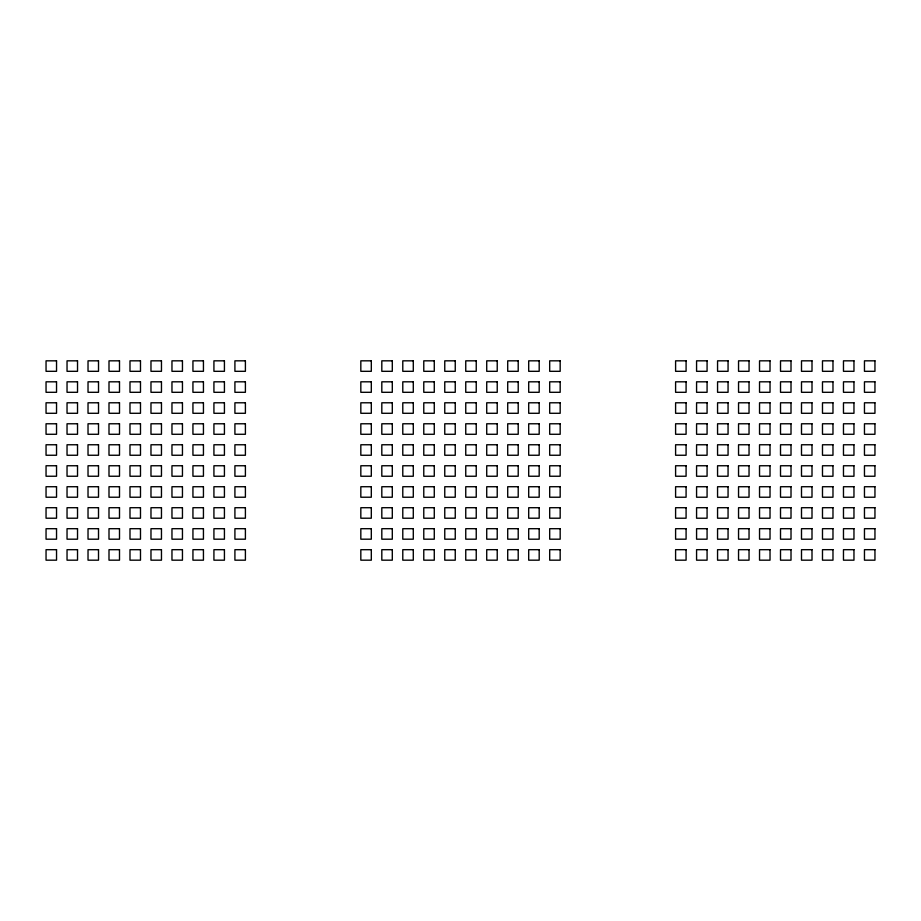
<?xml version="1.0" encoding="UTF-8"?>
<svg xmlns="http://www.w3.org/2000/svg" width="921" height="921" viewBox="0 0 921 921"><rect width="100%" height="100%" fill="white"/><g stroke="black" fill="none" stroke-linecap="round" stroke-linejoin="round"><path stroke-width="1.38" d="M56.538 360.825L46.05 360.825L46.05 371.313L56.538 371.313L56.538 360.825M77.525 360.825L67.037 360.825L67.037 371.313L77.525 371.313L77.525 360.825M98.512 360.825L88.025 360.825L88.025 371.313L98.512 371.313L98.512 360.825M119.5 360.825L109 360.825L109 371.313L119.5 371.313L119.5 360.825M140.487 360.825L129.988 360.825L129.988 371.313L140.487 371.313L140.487 360.825M161.463 360.825L150.975 360.825L150.975 371.313L161.463 371.313L161.463 360.825M182.45 360.825L171.962 360.825L171.962 371.313L182.45 371.313L182.45 360.825M203.437 360.825L192.938 360.825L192.938 371.313L203.437 371.313L203.437 360.825M224.425 360.825L213.925 360.825L213.925 371.313L224.425 371.313L224.425 360.825M245.4 360.825L234.913 360.825L234.913 371.313L245.4 371.313L245.4 360.825M371.313 360.825L360.825 360.825L360.825 371.313L371.313 371.313L371.313 360.825M392.3 360.825L381.812 360.825L381.812 371.313L392.3 371.313L392.3 360.825M413.287 360.825L402.788 360.825L402.788 371.313L413.287 371.313L413.287 360.825M434.275 360.825L423.775 360.825L423.775 371.313L434.275 371.313L434.275 360.825M455.25 360.825L444.762 360.825L444.762 371.313L455.25 371.313L455.25 360.825M476.238 360.825L465.75 360.825L465.75 371.313L476.238 371.313L476.238 360.825M497.225 360.825L486.725 360.825L486.725 371.313L497.225 371.313L497.225 360.825M518.212 360.825L507.713 360.825L507.713 371.313L518.212 371.313L518.212 360.825M539.188 360.825L528.7 360.825L528.7 371.313L539.188 371.313L539.188 360.825M560.175 360.825L549.687 360.825L549.687 371.313L560.175 371.313L560.175 360.825M686.087 360.825L675.6 360.825L675.6 371.313L686.087 371.313L686.087 360.825M707.075 360.825L696.575 360.825L696.575 371.313L707.075 371.313L707.075 360.825M728.062 360.825L717.563 360.825L717.563 371.313L728.062 371.313L728.062 360.825M749.038 360.825L738.55 360.825L738.55 371.313L749.038 371.313L749.038 360.825M770.025 360.825L759.537 360.825L759.537 371.313L770.025 371.313L770.025 360.825M791.012 360.825L780.513 360.825L780.513 371.313L791.012 371.313L791.012 360.825M812 360.825L801.5 360.825L801.5 371.313L812 371.313L812 360.825M832.975 360.825L822.488 360.825L822.488 371.313L832.975 371.313L832.975 360.825M853.963 360.825L843.475 360.825L843.475 371.313L853.963 371.313L853.963 360.825M874.95 360.825L864.462 360.825L864.462 371.313L874.95 371.313L874.95 360.825M56.538 381.812L46.05 381.812L46.05 392.3L56.538 392.3L56.538 381.812M77.525 381.812L67.037 381.812L67.037 392.3L77.525 392.3L77.525 381.812M98.512 381.812L88.025 381.812L88.025 392.3L98.512 392.3L98.512 381.812M119.5 381.812L109 381.812L109 392.3L119.5 392.3L119.5 381.812M140.487 381.812L129.988 381.812L129.988 392.3L140.487 392.3L140.487 381.812M161.463 381.812L150.975 381.812L150.975 392.3L161.463 392.3L161.463 381.812M182.45 381.812L171.962 381.812L171.962 392.3L182.45 392.3L182.45 381.812M203.437 381.812L192.938 381.812L192.938 392.3L203.437 392.3L203.437 381.812M224.425 381.812L213.925 381.812L213.925 392.3L224.425 392.3L224.425 381.812M245.4 381.812L234.913 381.812L234.913 392.3L245.4 392.3L245.4 381.812M371.313 381.812L360.825 381.812L360.825 392.3L371.313 392.3L371.313 381.812M392.3 381.812L381.812 381.812L381.812 392.3L392.3 392.3L392.3 381.812M413.287 381.812L402.788 381.812L402.788 392.3L413.287 392.3L413.287 381.812M434.275 381.812L423.775 381.812L423.775 392.3L434.275 392.3L434.275 381.812M455.25 381.812L444.762 381.812L444.762 392.3L455.25 392.3L455.25 381.812M476.238 381.812L465.75 381.812L465.75 392.3L476.238 392.3L476.238 381.812M497.225 381.812L486.725 381.812L486.725 392.3L497.225 392.3L497.225 381.812M518.212 381.812L507.713 381.812L507.713 392.3L518.212 392.3L518.212 381.812M539.188 381.812L528.7 381.812L528.7 392.3L539.188 392.3L539.188 381.812M560.175 381.812L549.687 381.812L549.687 392.3L560.175 392.3L560.175 381.812M686.087 381.812L675.6 381.812L675.6 392.3L686.087 392.3L686.087 381.812M707.075 381.812L696.575 381.812L696.575 392.3L707.075 392.3L707.075 381.812M728.062 381.812L717.563 381.812L717.563 392.3L728.062 392.3L728.062 381.812M749.038 381.812L738.55 381.812L738.55 392.3L749.038 392.3L749.038 381.812M770.025 381.812L759.537 381.812L759.537 392.3L770.025 392.3L770.025 381.812M791.012 381.812L780.513 381.812L780.513 392.3L791.012 392.3L791.012 381.812M812 381.812L801.5 381.812L801.5 392.3L812 392.3L812 381.812M832.975 381.812L822.488 381.812L822.488 392.3L832.975 392.3L832.975 381.812M853.963 381.812L843.475 381.812L843.475 392.3L853.963 392.3L853.963 381.812M874.95 381.812L864.462 381.812L864.462 392.3L874.95 392.3L874.95 381.812M56.538 402.788L46.05 402.788L46.05 413.287L56.538 413.287L56.538 402.788M77.525 402.788L67.037 402.788L67.037 413.287L77.525 413.287L77.525 402.788M98.512 402.788L88.025 402.788L88.025 413.287L98.512 413.287L98.512 402.788M119.5 402.788L109 402.788L109 413.287L119.5 413.287L119.5 402.788M140.487 402.788L129.988 402.788L129.988 413.287L140.487 413.287L140.487 402.788M161.463 402.788L150.975 402.788L150.975 413.287L161.463 413.287L161.463 402.788M182.45 402.788L171.962 402.788L171.962 413.287L182.45 413.287L182.45 402.788M203.437 402.788L192.938 402.788L192.938 413.287L203.437 413.287L203.437 402.788M224.425 402.788L213.925 402.788L213.925 413.287L224.425 413.287L224.425 402.788M245.4 402.788L234.913 402.788L234.913 413.287L245.4 413.287L245.4 402.788M371.313 402.788L360.825 402.788L360.825 413.287L371.313 413.287L371.313 402.788M392.3 402.788L381.812 402.788L381.812 413.287L392.3 413.287L392.3 402.788M413.287 402.788L402.788 402.788L402.788 413.287L413.287 413.287L413.287 402.788M434.275 402.788L423.775 402.788L423.775 413.287L434.275 413.287L434.275 402.788M455.25 402.788L444.762 402.788L444.762 413.287L455.25 413.287L455.25 402.788M476.238 402.788L465.75 402.788L465.75 413.287L476.238 413.287L476.238 402.788M497.225 402.788L486.725 402.788L486.725 413.287L497.225 413.287L497.225 402.788M518.212 402.788L507.713 402.788L507.713 413.287L518.212 413.287L518.212 402.788M539.188 402.788L528.7 402.788L528.7 413.287L539.188 413.287L539.188 402.788M560.175 402.788L549.687 402.788L549.687 413.287L560.175 413.287L560.175 402.788M686.087 402.788L675.6 402.788L675.6 413.287L686.087 413.287L686.087 402.788M707.075 402.788L696.575 402.788L696.575 413.287L707.075 413.287L707.075 402.788M728.062 402.788L717.563 402.788L717.563 413.287L728.062 413.287L728.062 402.788M749.038 402.788L738.55 402.788L738.55 413.287L749.038 413.287L749.038 402.788M770.025 402.788L759.537 402.788L759.537 413.287L770.025 413.287L770.025 402.788M791.012 402.788L780.513 402.788L780.513 413.287L791.012 413.287L791.012 402.788M812 402.788L801.5 402.788L801.5 413.287L812 413.287L812 402.788M832.975 402.788L822.488 402.788L822.488 413.287L832.975 413.287L832.975 402.788M853.963 402.788L843.475 402.788L843.475 413.287L853.963 413.287L853.963 402.788M874.95 402.788L864.462 402.788L864.462 413.287L874.95 413.287L874.95 402.788M56.538 423.775L46.05 423.775L46.05 434.275L56.538 434.275L56.538 423.775M77.525 423.775L67.037 423.775L67.037 434.275L77.525 434.275L77.525 423.775M98.512 423.775L88.025 423.775L88.025 434.275L98.512 434.275L98.512 423.775M119.5 423.775L109 423.775L109 434.275L119.5 434.275L119.5 423.775M140.487 423.775L129.988 423.775L129.988 434.275L140.487 434.275L140.487 423.775M161.463 423.775L150.975 423.775L150.975 434.275L161.463 434.275L161.463 423.775M182.45 423.775L171.962 423.775L171.962 434.275L182.45 434.275L182.45 423.775M203.437 423.775L192.938 423.775L192.938 434.275L203.437 434.275L203.437 423.775M224.425 423.775L213.925 423.775L213.925 434.275L224.425 434.275L224.425 423.775M245.4 423.775L234.913 423.775L234.913 434.275L245.4 434.275L245.4 423.775M371.313 423.775L360.825 423.775L360.825 434.275L371.313 434.275L371.313 423.775M392.3 423.775L381.812 423.775L381.812 434.275L392.3 434.275L392.3 423.775M413.287 423.775L402.788 423.775L402.788 434.275L413.287 434.275L413.287 423.775M434.275 423.775L423.775 423.775L423.775 434.275L434.275 434.275L434.275 423.775M455.25 423.775L444.762 423.775L444.762 434.275L455.25 434.275L455.25 423.775M476.238 423.775L465.75 423.775L465.75 434.275L476.238 434.275L476.238 423.775M497.225 423.775L486.725 423.775L486.725 434.275L497.225 434.275L497.225 423.775M518.212 423.775L507.713 423.775L507.713 434.275L518.212 434.275L518.212 423.775M539.188 423.775L528.7 423.775L528.7 434.275L539.188 434.275L539.188 423.775M560.175 423.775L549.687 423.775L549.687 434.275L560.175 434.275L560.175 423.775M686.087 423.775L675.6 423.775L675.6 434.275L686.087 434.275L686.087 423.775M707.075 423.775L696.575 423.775L696.575 434.275L707.075 434.275L707.075 423.775M728.062 423.775L717.563 423.775L717.563 434.275L728.062 434.275L728.062 423.775M749.038 423.775L738.55 423.775L738.55 434.275L749.038 434.275L749.038 423.775M770.025 423.775L759.537 423.775L759.537 434.275L770.025 434.275L770.025 423.775M791.012 423.775L780.513 423.775L780.513 434.275L791.012 434.275L791.012 423.775M812 423.775L801.5 423.775L801.5 434.275L812 434.275L812 423.775M832.975 423.775L822.488 423.775L822.488 434.275L832.975 434.275L832.975 423.775M853.963 423.775L843.475 423.775L843.475 434.275L853.963 434.275L853.963 423.775M874.95 423.775L864.462 423.775L864.462 434.275L874.95 434.275L874.95 423.775M56.538 444.762L46.05 444.762L46.05 455.25L56.538 455.25L56.538 444.762M77.525 444.762L67.037 444.762L67.037 455.25L77.525 455.25L77.525 444.762M98.512 444.762L88.025 444.762L88.025 455.25L98.512 455.25L98.512 444.762M119.5 444.762L109 444.762L109 455.25L119.5 455.25L119.5 444.762M140.487 444.762L129.988 444.762L129.988 455.25L140.487 455.25L140.487 444.762M161.463 444.762L150.975 444.762L150.975 455.25L161.463 455.25L161.463 444.762M182.45 444.762L171.962 444.762L171.962 455.25L182.45 455.25L182.45 444.762M203.437 444.762L192.938 444.762L192.938 455.25L203.437 455.25L203.437 444.762M224.425 444.762L213.925 444.762L213.925 455.25L224.425 455.25L224.425 444.762M245.4 444.762L234.913 444.762L234.913 455.25L245.4 455.25L245.4 444.762M371.313 444.762L360.825 444.762L360.825 455.25L371.313 455.25L371.313 444.762M392.3 444.762L381.812 444.762L381.812 455.25L392.3 455.25L392.3 444.762M413.287 444.762L402.788 444.762L402.788 455.25L413.287 455.25L413.287 444.762M434.275 444.762L423.775 444.762L423.775 455.25L434.275 455.25L434.275 444.762M455.25 444.762L444.762 444.762L444.762 455.25L455.25 455.25L455.25 444.762M476.238 444.762L465.75 444.762L465.75 455.25L476.238 455.25L476.238 444.762M497.225 444.762L486.725 444.762L486.725 455.25L497.225 455.25L497.225 444.762M518.212 444.762L507.713 444.762L507.713 455.25L518.212 455.25L518.212 444.762M539.188 444.762L528.7 444.762L528.7 455.25L539.188 455.25L539.188 444.762M560.175 444.762L549.687 444.762L549.687 455.25L560.175 455.25L560.175 444.762M686.087 444.762L675.6 444.762L675.6 455.25L686.087 455.25L686.087 444.762M707.075 444.762L696.575 444.762L696.575 455.25L707.075 455.25L707.075 444.762M728.062 444.762L717.563 444.762L717.563 455.25L728.062 455.25L728.062 444.762M749.038 444.762L738.55 444.762L738.55 455.25L749.038 455.25L749.038 444.762M770.025 444.762L759.537 444.762L759.537 455.25L770.025 455.25L770.025 444.762M791.012 444.762L780.513 444.762L780.513 455.25L791.012 455.25L791.012 444.762M812 444.762L801.5 444.762L801.5 455.25L812 455.25L812 444.762M832.975 444.762L822.488 444.762L822.488 455.25L832.975 455.25L832.975 444.762M853.963 444.762L843.475 444.762L843.475 455.25L853.963 455.25L853.963 444.762M874.95 444.762L864.462 444.762L864.462 455.25L874.95 455.25L874.95 444.762M56.538 465.75L46.05 465.75L46.05 476.238L56.538 476.238L56.538 465.75M77.525 465.75L67.037 465.75L67.037 476.238L77.525 476.238L77.525 465.75M98.512 465.75L88.025 465.75L88.025 476.238L98.512 476.238L98.512 465.75M119.5 465.75L109 465.75L109 476.238L119.5 476.238L119.5 465.75M140.487 465.75L129.988 465.75L129.988 476.238L140.487 476.238L140.487 465.75M161.463 465.75L150.975 465.75L150.975 476.238L161.463 476.238L161.463 465.75M182.45 465.75L171.962 465.75L171.962 476.238L182.45 476.238L182.45 465.75M203.437 465.75L192.938 465.75L192.938 476.238L203.437 476.238L203.437 465.75M224.425 465.75L213.925 465.75L213.925 476.238L224.425 476.238L224.425 465.75M245.4 465.75L234.913 465.75L234.913 476.238L245.4 476.238L245.4 465.75M371.313 465.75L360.825 465.75L360.825 476.238L371.313 476.238L371.313 465.75M392.3 465.75L381.812 465.75L381.812 476.238L392.3 476.238L392.3 465.75M413.287 465.75L402.788 465.75L402.788 476.238L413.287 476.238L413.287 465.75M434.275 465.75L423.775 465.75L423.775 476.238L434.275 476.238L434.275 465.75M455.25 465.75L444.762 465.75L444.762 476.238L455.25 476.238L455.25 465.75M476.238 465.75L465.75 465.75L465.75 476.238L476.238 476.238L476.238 465.75M497.225 465.75L486.725 465.75L486.725 476.238L497.225 476.238L497.225 465.75M518.212 465.75L507.713 465.75L507.713 476.238L518.212 476.238L518.212 465.75M539.188 465.75L528.7 465.75L528.7 476.238L539.188 476.238L539.188 465.75M560.175 465.75L549.687 465.75L549.687 476.238L560.175 476.238L560.175 465.75M686.087 465.75L675.6 465.75L675.6 476.238L686.087 476.238L686.087 465.75M707.075 465.75L696.575 465.75L696.575 476.238L707.075 476.238L707.075 465.75M728.062 465.75L717.563 465.75L717.563 476.238L728.062 476.238L728.062 465.75M749.038 465.75L738.55 465.75L738.55 476.238L749.038 476.238L749.038 465.75M770.025 465.75L759.537 465.75L759.537 476.238L770.025 476.238L770.025 465.75M791.012 465.75L780.513 465.75L780.513 476.238L791.012 476.238L791.012 465.75M812 465.75L801.5 465.75L801.5 476.238L812 476.238L812 465.75M832.975 465.75L822.488 465.75L822.488 476.238L832.975 476.238L832.975 465.75M853.963 465.75L843.475 465.75L843.475 476.238L853.963 476.238L853.963 465.75M874.95 465.75L864.462 465.75L864.462 476.238L874.95 476.238L874.95 465.75M56.538 486.725L46.05 486.725L46.05 497.225L56.538 497.225L56.538 486.725M77.525 486.725L67.037 486.725L67.037 497.225L77.525 497.225L77.525 486.725M98.512 486.725L88.025 486.725L88.025 497.225L98.512 497.225L98.512 486.725M119.5 486.725L109 486.725L109 497.225L119.5 497.225L119.5 486.725M140.487 486.725L129.988 486.725L129.988 497.225L140.487 497.225L140.487 486.725M161.463 486.725L150.975 486.725L150.975 497.225L161.463 497.225L161.463 486.725M182.45 486.725L171.962 486.725L171.962 497.225L182.45 497.225L182.45 486.725M203.437 486.725L192.938 486.725L192.938 497.225L203.437 497.225L203.437 486.725M224.425 486.725L213.925 486.725L213.925 497.225L224.425 497.225L224.425 486.725M245.4 486.725L234.913 486.725L234.913 497.225L245.4 497.225L245.4 486.725M371.313 486.725L360.825 486.725L360.825 497.225L371.313 497.225L371.313 486.725M392.3 486.725L381.812 486.725L381.812 497.225L392.3 497.225L392.3 486.725M413.287 486.725L402.788 486.725L402.788 497.225L413.287 497.225L413.287 486.725M434.275 486.725L423.775 486.725L423.775 497.225L434.275 497.225L434.275 486.725M455.25 486.725L444.762 486.725L444.762 497.225L455.25 497.225L455.25 486.725M476.238 486.725L465.75 486.725L465.75 497.225L476.238 497.225L476.238 486.725M497.225 486.725L486.725 486.725L486.725 497.225L497.225 497.225L497.225 486.725M518.212 486.725L507.713 486.725L507.713 497.225L518.212 497.225L518.212 486.725M539.188 486.725L528.7 486.725L528.7 497.225L539.188 497.225L539.188 486.725M560.175 486.725L549.687 486.725L549.687 497.225L560.175 497.225L560.175 486.725M686.087 486.725L675.6 486.725L675.6 497.225L686.087 497.225L686.087 486.725M707.075 486.725L696.575 486.725L696.575 497.225L707.075 497.225L707.075 486.725M728.062 486.725L717.563 486.725L717.563 497.225L728.062 497.225L728.062 486.725M749.038 486.725L738.55 486.725L738.55 497.225L749.038 497.225L749.038 486.725M770.025 486.725L759.537 486.725L759.537 497.225L770.025 497.225L770.025 486.725M791.012 486.725L780.513 486.725L780.513 497.225L791.012 497.225L791.012 486.725M812 486.725L801.5 486.725L801.5 497.225L812 497.225L812 486.725M832.975 486.725L822.488 486.725L822.488 497.225L832.975 497.225L832.975 486.725M853.963 486.725L843.475 486.725L843.475 497.225L853.963 497.225L853.963 486.725M874.95 486.725L864.462 486.725L864.462 497.225L874.95 497.225L874.95 486.725M56.538 507.713L46.05 507.713L46.05 518.212L56.538 518.212L56.538 507.713M77.525 507.713L67.037 507.713L67.037 518.212L77.525 518.212L77.525 507.713M98.512 507.713L88.025 507.713L88.025 518.212L98.512 518.212L98.512 507.713M119.5 507.713L109 507.713L109 518.212L119.5 518.212L119.5 507.713M140.487 507.713L129.988 507.713L129.988 518.212L140.487 518.212L140.487 507.713M161.463 507.713L150.975 507.713L150.975 518.212L161.463 518.212L161.463 507.713M182.45 507.713L171.962 507.713L171.962 518.212L182.45 518.212L182.45 507.713M203.437 507.713L192.938 507.713L192.938 518.212L203.437 518.212L203.437 507.713M224.425 507.713L213.925 507.713L213.925 518.212L224.425 518.212L224.425 507.713M245.4 507.713L234.913 507.713L234.913 518.212L245.4 518.212L245.4 507.713M371.313 507.713L360.825 507.713L360.825 518.212L371.313 518.212L371.313 507.713M392.3 507.713L381.812 507.713L381.812 518.212L392.3 518.212L392.3 507.713M413.287 507.713L402.788 507.713L402.788 518.212L413.287 518.212L413.287 507.713M434.275 507.713L423.775 507.713L423.775 518.212L434.275 518.212L434.275 507.713M455.25 507.713L444.762 507.713L444.762 518.212L455.25 518.212L455.25 507.713M476.238 507.713L465.75 507.713L465.75 518.212L476.238 518.212L476.238 507.713M497.225 507.713L486.725 507.713L486.725 518.212L497.225 518.212L497.225 507.713M518.212 507.713L507.713 507.713L507.713 518.212L518.212 518.212L518.212 507.713M539.188 507.713L528.7 507.713L528.7 518.212L539.188 518.212L539.188 507.713M560.175 507.713L549.687 507.713L549.687 518.212L560.175 518.212L560.175 507.713M686.087 507.713L675.6 507.713L675.6 518.212L686.087 518.212L686.087 507.713M707.075 507.713L696.575 507.713L696.575 518.212L707.075 518.212L707.075 507.713M728.062 507.713L717.563 507.713L717.563 518.212L728.062 518.212L728.062 507.713M749.038 507.713L738.55 507.713L738.55 518.212L749.038 518.212L749.038 507.713M770.025 507.713L759.537 507.713L759.537 518.212L770.025 518.212L770.025 507.713M791.012 507.713L780.513 507.713L780.513 518.212L791.012 518.212L791.012 507.713M812 507.713L801.5 507.713L801.5 518.212L812 518.212L812 507.713M832.975 507.713L822.488 507.713L822.488 518.212L832.975 518.212L832.975 507.713M853.963 507.713L843.475 507.713L843.475 518.212L853.963 518.212L853.963 507.713M874.95 507.713L864.462 507.713L864.462 518.212L874.95 518.212L874.95 507.713M56.538 528.7L46.05 528.7L46.05 539.188L56.538 539.188L56.538 528.7M77.525 528.7L67.037 528.7L67.037 539.188L77.525 539.188L77.525 528.7M98.512 528.7L88.025 528.7L88.025 539.188L98.512 539.188L98.512 528.7M119.5 528.7L109 528.7L109 539.188L119.5 539.188L119.5 528.7M140.487 528.7L129.988 528.7L129.988 539.188L140.487 539.188L140.487 528.7M161.463 528.7L150.975 528.7L150.975 539.188L161.463 539.188L161.463 528.7M182.45 528.7L171.962 528.7L171.962 539.188L182.45 539.188L182.45 528.7M203.437 528.7L192.938 528.7L192.938 539.188L203.437 539.188L203.437 528.7M224.425 528.7L213.925 528.7L213.925 539.188L224.425 539.188L224.425 528.7M245.4 528.7L234.913 528.7L234.913 539.188L245.4 539.188L245.4 528.7M371.313 528.7L360.825 528.7L360.825 539.188L371.313 539.188L371.313 528.7M392.3 528.7L381.812 528.7L381.812 539.188L392.3 539.188L392.3 528.7M413.287 528.7L402.788 528.7L402.788 539.188L413.287 539.188L413.287 528.7M434.275 528.7L423.775 528.7L423.775 539.188L434.275 539.188L434.275 528.7M455.25 528.7L444.762 528.7L444.762 539.188L455.25 539.188L455.25 528.7M476.238 528.7L465.75 528.7L465.75 539.188L476.238 539.188L476.238 528.7M497.225 528.7L486.725 528.7L486.725 539.188L497.225 539.188L497.225 528.7M518.212 528.7L507.713 528.7L507.713 539.188L518.212 539.188L518.212 528.7M539.188 528.7L528.7 528.7L528.7 539.188L539.188 539.188L539.188 528.7M560.175 528.7L549.687 528.7L549.687 539.188L560.175 539.188L560.175 528.7M686.087 528.7L675.6 528.7L675.6 539.188L686.087 539.188L686.087 528.7M707.075 528.7L696.575 528.7L696.575 539.188L707.075 539.188L707.075 528.7M728.062 528.7L717.563 528.7L717.563 539.188L728.062 539.188L728.062 528.7M749.038 528.7L738.55 528.7L738.55 539.188L749.038 539.188L749.038 528.7M770.025 528.7L759.537 528.7L759.537 539.188L770.025 539.188L770.025 528.7M791.012 528.7L780.513 528.7L780.513 539.188L791.012 539.188L791.012 528.7M812 528.7L801.5 528.7L801.5 539.188L812 539.188L812 528.7M832.975 528.7L822.488 528.7L822.488 539.188L832.975 539.188L832.975 528.7M853.963 528.7L843.475 528.7L843.475 539.188L853.963 539.188L853.963 528.7M874.95 528.7L864.462 528.7L864.462 539.188L874.95 539.188L874.95 528.7M56.538 549.687L46.05 549.687L46.05 560.175L56.538 560.175L56.538 549.687M77.525 549.687L67.037 549.687L67.037 560.175L77.525 560.175L77.525 549.687M98.512 549.687L88.025 549.687L88.025 560.175L98.512 560.175L98.512 549.687M119.5 549.687L109 549.687L109 560.175L119.5 560.175L119.5 549.687M140.487 549.687L129.988 549.687L129.988 560.175L140.487 560.175L140.487 549.687M161.463 549.687L150.975 549.687L150.975 560.175L161.463 560.175L161.463 549.687M182.45 549.687L171.962 549.687L171.962 560.175L182.45 560.175L182.45 549.687M203.437 549.687L192.938 549.687L192.938 560.175L203.437 560.175L203.437 549.687M224.425 549.687L213.925 549.687L213.925 560.175L224.425 560.175L224.425 549.687M245.4 549.687L234.913 549.687L234.913 560.175L245.4 560.175L245.4 549.687M371.313 549.687L360.825 549.687L360.825 560.175L371.313 560.175L371.313 549.687M392.3 549.687L381.812 549.687L381.812 560.175L392.3 560.175L392.3 549.687M413.287 549.687L402.788 549.687L402.788 560.175L413.287 560.175L413.287 549.687M434.275 549.687L423.775 549.687L423.775 560.175L434.275 560.175L434.275 549.687M455.25 549.687L444.762 549.687L444.762 560.175L455.25 560.175L455.25 549.687M476.238 549.687L465.75 549.687L465.75 560.175L476.238 560.175L476.238 549.687M497.225 549.687L486.725 549.687L486.725 560.175L497.225 560.175L497.225 549.687M518.212 549.687L507.713 549.687L507.713 560.175L518.212 560.175L518.212 549.687M539.188 549.687L528.7 549.687L528.7 560.175L539.188 560.175L539.188 549.687M560.175 549.687L549.687 549.687L549.687 560.175L560.175 560.175L560.175 549.687M686.087 549.687L675.6 549.687L675.6 560.175L686.087 560.175L686.087 549.687M707.075 549.687L696.575 549.687L696.575 560.175L707.075 560.175L707.075 549.687M728.062 549.687L717.563 549.687L717.563 560.175L728.062 560.175L728.062 549.687M749.038 549.687L738.55 549.687L738.55 560.175L749.038 560.175L749.038 549.687M770.025 549.687L759.537 549.687L759.537 560.175L770.025 560.175L770.025 549.687M791.012 549.687L780.513 549.687L780.513 560.175L791.012 560.175L791.012 549.687M812 549.687L801.5 549.687L801.5 560.175L812 560.175L812 549.687M832.975 549.687L822.488 549.687L822.488 560.175L832.975 560.175L832.975 549.687M853.963 549.687L843.475 549.687L843.475 560.175L853.963 560.175L853.963 549.687M874.95 549.687L864.462 549.687L864.462 560.175L874.95 560.175L874.95 549.687"/></g></svg>
